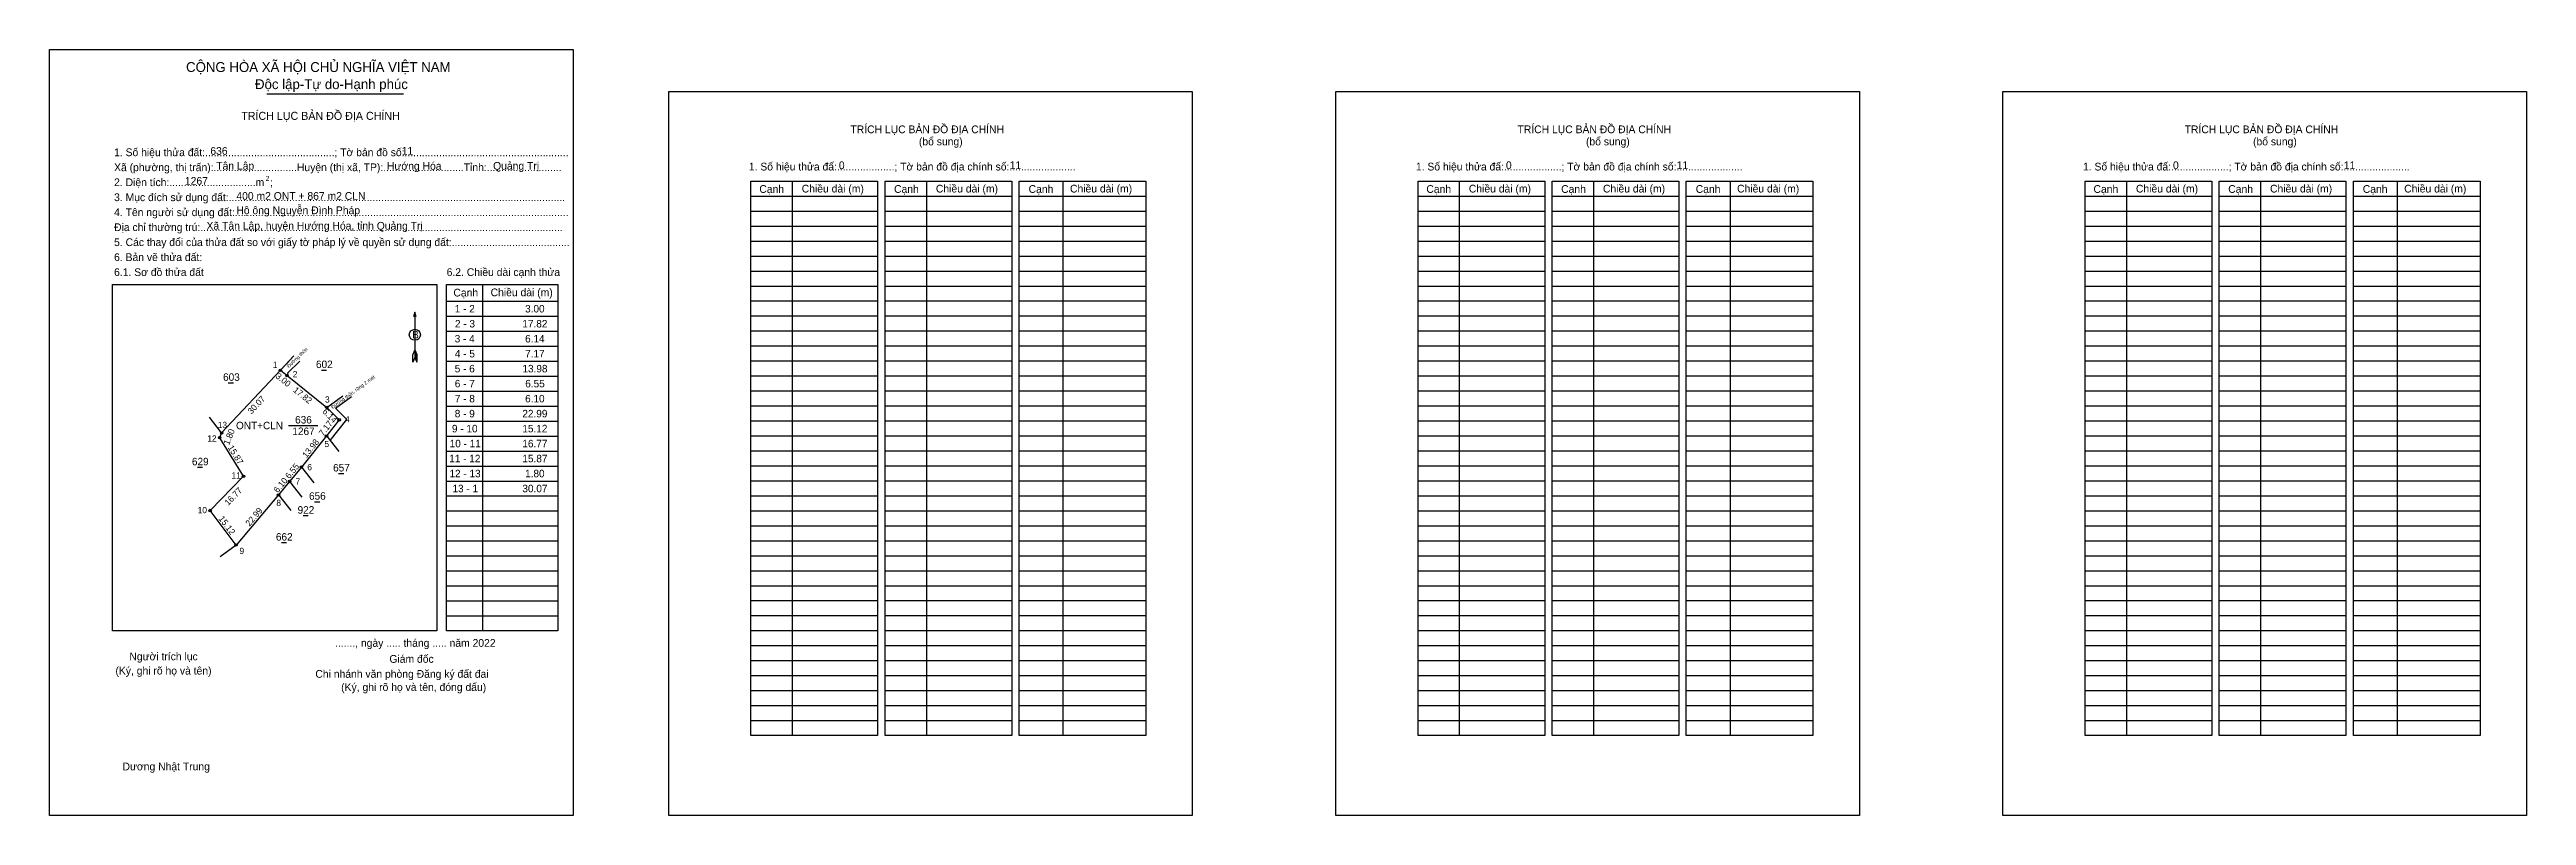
# Model space of a CAD drawing. Extents: x 547575 to 548442, y 1837107 to 1837375.
import ezdxf

# ---------------------------------------------------------------- set-up
doc = ezdxf.new("R2010")
doc.units = 0
for name, color, linetype in [('Level 1', 7, 'Continuous'), ('Level 11', 7, 'Continuous'), ('Level 13', 7, 'Continuous'), ('Level 2', 7, 'Continuous'), ('Level 5', 7, 'Continuous'), ('Level 52', 7, 'Continuous'), ('Level 6', 7, 'Continuous')]:
    doc.layers.add(name, color=color, linetype=linetype)

msp = doc.modelspace()

# ---------------------------------------------------------------- linework, layer by layer
at = {"layer": 'Level 1'}
for p, q in [((547575.1, 1837374.71), (547575.1, 1837374.71)), ((547791.91, 1837360.08), (547791.91, 1837360.08)), ((547835.14, 1837328.63), (547835.14, 1837134.53)), ((547882.11, 1837328.63), (547882.11, 1837134.53)), ((547929.94, 1837328.63), (547929.94, 1837134.53)), ((548068.72, 1837328.63), (548068.72, 1837134.53)), ((548115.69, 1837328.63), (548115.69, 1837134.53)), ((548163.52, 1837328.63), (548163.52, 1837134.53)), ((548302.3, 1837328.63), (548302.3, 1837134.53)), ((548349.26, 1837328.63), (548349.26, 1837134.53)), ((548397.1, 1837328.63), (548397.1, 1837134.53)), ((547820.71, 1837323.39), (547865.04, 1837323.39)), ((547820.71, 1837318.14), (547865.04, 1837318.14)), ((547867.68, 1837323.39), (547912.01, 1837323.39)), ((547867.68, 1837318.14), (547912.01, 1837318.14)), ((547914.64, 1837323.39), (547958.97, 1837323.39)), ((547914.64, 1837318.14), (547958.97, 1837318.14)), ((548054.29, 1837323.39), (548098.62, 1837323.39)), ((548054.29, 1837318.14), (548098.62, 1837318.14)), ((548101.26, 1837323.39), (548145.59, 1837323.39)), ((548101.26, 1837318.14), (548145.59, 1837318.14)), ((548148.22, 1837323.39), (548192.55, 1837323.39)), ((548148.22, 1837318.14), (548192.55, 1837318.14)), ((548287.87, 1837323.39), (548332.2, 1837323.39)), ((548287.87, 1837318.14), (548332.2, 1837318.14)), ((548334.84, 1837323.39), (548379.17, 1837323.39)), ((548334.84, 1837318.14), (548379.17, 1837318.14)), ((548381.8, 1837323.39), (548426.13, 1837323.39)), ((548381.8, 1837318.14), (548426.13, 1837318.14)), ((547820.71, 1837312.9), (547865.04, 1837312.9)), ((547820.71, 1837307.65), (547865.04, 1837307.65)), ((547867.68, 1837312.9), (547912.01, 1837312.9)), ((547867.68, 1837307.65), (547912.01, 1837307.65)), ((547914.64, 1837312.9), (547958.97, 1837312.9)), ((547914.64, 1837307.65), (547958.97, 1837307.65)), ((548054.29, 1837312.9), (548098.62, 1837312.9)), ((548054.29, 1837307.65), (548098.62, 1837307.65)), ((548101.26, 1837312.9), (548145.59, 1837312.9)), ((548101.26, 1837307.65), (548145.59, 1837307.65)), ((548148.22, 1837312.9), (548192.55, 1837312.9)), ((548148.22, 1837307.65), (548192.55, 1837307.65)), ((548287.87, 1837312.9), (548332.2, 1837312.9)), ((548287.87, 1837307.65), (548332.2, 1837307.65)), ((548334.84, 1837312.9), (548379.17, 1837312.9)), ((548334.84, 1837307.65), (548379.17, 1837307.65)), ((548381.8, 1837312.9), (548426.13, 1837312.9)), ((548381.8, 1837307.65), (548426.13, 1837307.65)), ((547820.71, 1837302.4), (547865.04, 1837302.4)), ((547867.68, 1837302.4), (547912.01, 1837302.4)), ((547914.64, 1837302.4), (547958.97, 1837302.4)), ((548054.29, 1837302.4), (548098.62, 1837302.4)), ((548101.26, 1837302.4), (548145.59, 1837302.4)), ((548148.22, 1837302.4), (548192.55, 1837302.4)), ((548287.87, 1837302.4), (548332.2, 1837302.4)), ((548334.84, 1837302.4), (548379.17, 1837302.4)), ((548381.8, 1837302.4), (548426.13, 1837302.4)), ((547597.17, 1837292.44), (547597.17, 1837292.44)), ((547726.74, 1837292.44), (547726.74, 1837171.17)), ((547820.71, 1837297.16), (547865.04, 1837297.16)), ((547820.71, 1837291.91), (547865.04, 1837291.91)), ((547867.68, 1837297.16), (547912.01, 1837297.16)), ((547867.68, 1837291.91), (547912.01, 1837291.91)), ((547914.64, 1837297.16), (547958.97, 1837297.16)), ((547914.64, 1837291.91), (547958.97, 1837291.91)), ((548054.29, 1837297.16), (548098.62, 1837297.16)), ((548054.29, 1837291.91), (548098.62, 1837291.91)), ((548101.26, 1837297.16), (548145.59, 1837297.16)), ((548101.26, 1837291.91), (548145.59, 1837291.91)), ((548148.22, 1837297.16), (548192.55, 1837297.16)), ((548148.22, 1837291.91), (548192.55, 1837291.91)), ((548287.87, 1837297.16), (548332.2, 1837297.16)), ((548287.87, 1837291.91), (548332.2, 1837291.91)), ((548334.84, 1837297.16), (548379.17, 1837297.16)), ((548334.84, 1837291.91), (548379.17, 1837291.91)), ((548381.8, 1837297.16), (548426.13, 1837297.16)), ((548381.8, 1837291.91), (548426.13, 1837291.91)), ((547703.01, 1837282.77), (547703.01, 1837266.91)), ((547714.15, 1837286.58), (547753.06, 1837286.58)), ((547820.71, 1837286.67), (547865.04, 1837286.67)), ((547867.68, 1837286.67), (547912.01, 1837286.67)), ((547914.64, 1837286.67), (547958.97, 1837286.67)), ((548054.29, 1837286.67), (548098.62, 1837286.67)), ((548101.26, 1837286.67), (548145.59, 1837286.67)), ((548148.22, 1837286.67), (548192.55, 1837286.67)), ((548287.87, 1837286.67), (548332.2, 1837286.67)), ((548334.84, 1837286.67), (548379.17, 1837286.67)), ((548381.8, 1837286.67), (548426.13, 1837286.67)), ((547714.15, 1837281.34), (547753.06, 1837281.34)), ((547714.15, 1837276.09), (547753.06, 1837276.09)), ((547820.71, 1837281.42), (547865.04, 1837281.42)), ((547820.71, 1837276.17), (547865.04, 1837276.17)), ((547867.68, 1837281.42), (547912.01, 1837281.42)), ((547867.68, 1837276.17), (547912.01, 1837276.17)), ((547914.64, 1837281.42), (547958.97, 1837281.42)), ((547914.64, 1837276.17), (547958.97, 1837276.17)), ((548054.29, 1837281.42), (548098.62, 1837281.42)), ((548054.29, 1837276.17), (548098.62, 1837276.17)), ((548101.26, 1837281.42), (548145.59, 1837281.42)), ((548101.26, 1837276.17), (548145.59, 1837276.17)), ((548148.22, 1837281.42), (548192.55, 1837281.42)), ((548148.22, 1837276.17), (548192.55, 1837276.17)), ((548287.87, 1837281.42), (548332.2, 1837281.42)), ((548287.87, 1837276.17), (548332.2, 1837276.17)), ((548334.84, 1837281.42), (548379.17, 1837281.42)), ((548334.84, 1837276.17), (548379.17, 1837276.17)), ((548381.8, 1837281.42), (548426.13, 1837281.42)), ((548381.8, 1837276.17), (548426.13, 1837276.17)), ((547702.31, 1837265.29), (547702.35, 1837267.91)), ((547703.01, 1837266.91), (547702.31, 1837265.29)), ((547703.01, 1837269.53), (547702.35, 1837267.91)), ((547703.01, 1837269.53), (547703.69, 1837267.91)), ((547703.01, 1837269.3), (547703.69, 1837267.67)), ((547703.01, 1837269.07), (547703.69, 1837267.45)), ((547703.01, 1837268.85), (547703.69, 1837267.21)), ((547703.01, 1837268.61), (547703.69, 1837266.98)), ((547703.01, 1837268.38), (547703.69, 1837266.74)), ((547703.01, 1837268.16), (547703.69, 1837266.5)), ((547703.01, 1837267.93), (547703.7, 1837266.27)), ((547703.01, 1837267.7), (547703.7, 1837266.03)), ((547703.01, 1837267.47), (547703.7, 1837265.79)), ((547703.01, 1837267.25), (547703.71, 1837265.57)), ((547703.01, 1837266.91), (547703.71, 1837265.29)), ((547703.71, 1837265.29), (547703.69, 1837267.91)), ((547714.15, 1837270.85), (547753.06, 1837270.85)), ((547714.15, 1837265.6), (547753.06, 1837265.6)), ((547820.71, 1837270.93), (547865.04, 1837270.93)), ((547820.71, 1837265.68), (547865.04, 1837265.68)), ((547867.68, 1837270.93), (547912.01, 1837270.93)), ((547867.68, 1837265.68), (547912.01, 1837265.68)), ((547914.64, 1837270.93), (547958.97, 1837270.93)), ((547914.64, 1837265.68), (547958.97, 1837265.68)), ((548054.29, 1837270.93), (548098.62, 1837270.93)), ((548054.29, 1837265.68), (548098.62, 1837265.68)), ((548101.26, 1837270.93), (548145.59, 1837270.93)), ((548101.26, 1837265.68), (548145.59, 1837265.68)), ((548148.22, 1837270.93), (548192.55, 1837270.93)), ((548148.22, 1837265.68), (548192.55, 1837265.68)), ((548287.87, 1837270.93), (548332.2, 1837270.93)), ((548287.87, 1837265.68), (548332.2, 1837265.68)), ((548334.84, 1837270.93), (548379.17, 1837270.93)), ((548334.84, 1837265.68), (548379.17, 1837265.68)), ((548381.8, 1837270.93), (548426.13, 1837270.93)), ((548381.8, 1837265.68), (548426.13, 1837265.68)), ((547714.15, 1837260.36), (547753.06, 1837260.36)), ((547820.71, 1837260.44), (547865.04, 1837260.44)), ((547867.68, 1837260.44), (547912.01, 1837260.44)), ((547914.64, 1837260.44), (547958.97, 1837260.44)), ((548054.29, 1837260.44), (548098.62, 1837260.44)), ((548101.26, 1837260.44), (548145.59, 1837260.44)), ((548148.22, 1837260.44), (548192.55, 1837260.44)), ((548287.87, 1837260.44), (548332.2, 1837260.44)), ((548334.84, 1837260.44), (548379.17, 1837260.44)), ((548381.8, 1837260.44), (548426.13, 1837260.44)), ((547714.15, 1837255.11), (547753.06, 1837255.11)), ((547714.15, 1837249.86), (547753.06, 1837249.86)), ((547820.71, 1837255.19), (547865.04, 1837255.19)), ((547820.71, 1837249.94), (547865.04, 1837249.94)), ((547867.68, 1837255.19), (547912.01, 1837255.19)), ((547867.68, 1837249.94), (547912.01, 1837249.94)), ((547914.64, 1837255.19), (547958.97, 1837255.19)), ((547914.64, 1837249.94), (547958.97, 1837249.94)), ((548054.29, 1837255.19), (548098.62, 1837255.19)), ((548054.29, 1837249.94), (548098.62, 1837249.94)), ((548101.26, 1837255.19), (548145.59, 1837255.19)), ((548101.26, 1837249.94), (548145.59, 1837249.94)), ((548148.22, 1837255.19), (548192.55, 1837255.19)), ((548148.22, 1837249.94), (548192.55, 1837249.94)), ((548287.87, 1837255.19), (548332.2, 1837255.19)), ((548287.87, 1837249.94), (548332.2, 1837249.94)), ((548334.84, 1837255.19), (548379.17, 1837255.19)), ((548334.84, 1837249.94), (548379.17, 1837249.94)), ((548381.8, 1837255.19), (548426.13, 1837255.19)), ((548381.8, 1837249.94), (548426.13, 1837249.94)), ((547714.15, 1837244.62), (547753.06, 1837244.62)), ((547714.15, 1837239.37), (547753.06, 1837239.37)), ((547820.71, 1837244.7), (547865.04, 1837244.7)), ((547820.71, 1837239.45), (547865.04, 1837239.45)), ((547867.68, 1837244.7), (547912.01, 1837244.7)), ((547867.68, 1837239.45), (547912.01, 1837239.45)), ((547914.64, 1837244.7), (547958.97, 1837244.7)), ((547914.64, 1837239.45), (547958.97, 1837239.45)), ((548054.29, 1837244.7), (548098.62, 1837244.7)), ((548054.29, 1837239.45), (548098.62, 1837239.45)), ((548101.26, 1837244.7), (548145.59, 1837244.7)), ((548101.26, 1837239.45), (548145.59, 1837239.45)), ((548148.22, 1837244.7), (548192.55, 1837244.7)), ((548148.22, 1837239.45), (548192.55, 1837239.45)), ((548287.87, 1837244.7), (548332.2, 1837244.7)), ((548287.87, 1837239.45), (548332.2, 1837239.45)), ((548334.84, 1837244.7), (548379.17, 1837244.7)), ((548334.84, 1837239.45), (548379.17, 1837239.45)), ((548381.8, 1837244.7), (548426.13, 1837244.7)), ((548381.8, 1837239.45), (548426.13, 1837239.45)), ((547714.15, 1837234.13), (547753.06, 1837234.13)), ((547820.71, 1837234.21), (547865.04, 1837234.21)), ((547867.68, 1837234.21), (547912.01, 1837234.21)), ((547914.64, 1837234.21), (547958.97, 1837234.21)), ((548054.29, 1837234.21), (548098.62, 1837234.21)), ((548101.26, 1837234.21), (548145.59, 1837234.21)), ((548148.22, 1837234.21), (548192.55, 1837234.21)), ((548287.87, 1837234.21), (548332.2, 1837234.21)), ((548334.84, 1837234.21), (548379.17, 1837234.21)), ((548381.8, 1837234.21), (548426.13, 1837234.21)), ((547714.15, 1837228.88), (547753.06, 1837228.88)), ((547714.15, 1837223.63), (547753.06, 1837223.63)), ((547820.71, 1837228.96), (547865.04, 1837228.96)), ((547820.71, 1837223.71), (547865.04, 1837223.71)), ((547867.68, 1837228.96), (547912.01, 1837228.96)), ((547867.68, 1837223.71), (547912.01, 1837223.71)), ((547914.64, 1837228.96), (547958.97, 1837228.96)), ((547914.64, 1837223.71), (547958.97, 1837223.71)), ((548054.29, 1837228.96), (548098.62, 1837228.96)), ((548054.29, 1837223.71), (548098.62, 1837223.71)), ((548101.26, 1837228.96), (548145.59, 1837228.96)), ((548101.26, 1837223.71), (548145.59, 1837223.71)), ((548148.22, 1837228.96), (548192.55, 1837228.96)), ((548148.22, 1837223.71), (548192.55, 1837223.71)), ((548287.87, 1837228.96), (548332.2, 1837228.96)), ((548287.87, 1837223.71), (548332.2, 1837223.71)), ((548334.84, 1837228.96), (548379.17, 1837228.96)), ((548334.84, 1837223.71), (548379.17, 1837223.71)), ((548381.8, 1837228.96), (548426.13, 1837228.96)), ((548381.8, 1837223.71), (548426.13, 1837223.71)), ((547714.15, 1837218.39), (547753.06, 1837218.39)), ((547714.15, 1837213.14), (547753.06, 1837213.14)), ((547820.71, 1837218.47), (547865.04, 1837218.47)), ((547820.71, 1837213.22), (547865.04, 1837213.22)), ((547867.68, 1837218.47), (547912.01, 1837218.47)), ((547867.68, 1837213.22), (547912.01, 1837213.22)), ((547914.64, 1837218.47), (547958.97, 1837218.47)), ((547914.64, 1837213.22), (547958.97, 1837213.22)), ((548054.29, 1837218.47), (548098.62, 1837218.47)), ((548054.29, 1837213.22), (548098.62, 1837213.22)), ((548101.26, 1837218.47), (548145.59, 1837218.47)), ((548101.26, 1837213.22), (548145.59, 1837213.22)), ((548148.22, 1837218.47), (548192.55, 1837218.47)), ((548148.22, 1837213.22), (548192.55, 1837213.22)), ((548287.87, 1837218.47), (548332.2, 1837218.47)), ((548287.87, 1837213.22), (548332.2, 1837213.22)), ((548334.84, 1837218.47), (548379.17, 1837218.47)), ((548334.84, 1837213.22), (548379.17, 1837213.22)), ((548381.8, 1837218.47), (548426.13, 1837218.47)), ((548381.8, 1837213.22), (548426.13, 1837213.22)), ((547714.15, 1837207.9), (547753.06, 1837207.9)), ((547820.71, 1837207.98), (547865.04, 1837207.98)), ((547867.68, 1837207.98), (547912.01, 1837207.98)), ((547914.64, 1837207.98), (547958.97, 1837207.98)), ((548054.29, 1837207.98), (548098.62, 1837207.98)), ((548101.26, 1837207.98), (548145.59, 1837207.98)), ((548148.22, 1837207.98), (548192.55, 1837207.98)), ((548287.87, 1837207.98), (548332.2, 1837207.98)), ((548334.84, 1837207.98), (548379.17, 1837207.98)), ((548381.8, 1837207.98), (548426.13, 1837207.98)), ((547714.15, 1837202.65), (547753.06, 1837202.65)), ((547714.15, 1837197.4), (547753.06, 1837197.4)), ((547820.71, 1837202.73), (547865.04, 1837202.73)), ((547820.71, 1837197.48), (547865.04, 1837197.48)), ((547867.68, 1837202.73), (547912.01, 1837202.73)), ((547867.68, 1837197.48), (547912.01, 1837197.48)), ((547914.64, 1837202.73), (547958.97, 1837202.73)), ((547914.64, 1837197.48), (547958.97, 1837197.48)), ((548054.29, 1837202.73), (548098.62, 1837202.73)), ((548054.29, 1837197.48), (548098.62, 1837197.48)), ((548101.26, 1837202.73), (548145.59, 1837202.73)), ((548101.26, 1837197.48), (548145.59, 1837197.48)), ((548148.22, 1837202.73), (548192.55, 1837202.73)), ((548148.22, 1837197.48), (548192.55, 1837197.48)), ((548287.87, 1837202.73), (548332.2, 1837202.73)), ((548287.87, 1837197.48), (548332.2, 1837197.48)), ((548334.84, 1837202.73), (548379.17, 1837202.73)), ((548334.84, 1837197.48), (548379.17, 1837197.48)), ((548381.8, 1837202.73), (548426.13, 1837202.73)), ((548381.8, 1837197.48), (548426.13, 1837197.48)), ((547714.15, 1837192.16), (547753.06, 1837192.16)), ((547714.15, 1837186.91), (547753.06, 1837186.91)), ((547820.71, 1837192.24), (547865.04, 1837192.24)), ((547820.71, 1837186.99), (547865.04, 1837186.99)), ((547867.68, 1837192.24), (547912.01, 1837192.24)), ((547867.68, 1837186.99), (547912.01, 1837186.99)), ((547914.64, 1837192.24), (547958.97, 1837192.24)), ((547914.64, 1837186.99), (547958.97, 1837186.99)), ((548054.29, 1837192.24), (548098.62, 1837192.24)), ((548054.29, 1837186.99), (548098.62, 1837186.99)), ((548101.26, 1837192.24), (548145.59, 1837192.24)), ((548101.26, 1837186.99), (548145.59, 1837186.99)), ((548148.22, 1837192.24), (548192.55, 1837192.24)), ((548148.22, 1837186.99), (548192.55, 1837186.99)), ((548287.87, 1837192.24), (548332.2, 1837192.24)), ((548287.87, 1837186.99), (548332.2, 1837186.99)), ((548334.84, 1837192.24), (548379.17, 1837192.24)), ((548334.84, 1837186.99), (548379.17, 1837186.99)), ((548381.8, 1837192.24), (548426.13, 1837192.24)), ((548381.8, 1837186.99), (548426.13, 1837186.99)), ((547714.15, 1837181.67), (547753.06, 1837181.67)), ((547820.71, 1837181.75), (547865.04, 1837181.75)), ((547867.68, 1837181.75), (547912.01, 1837181.75)), ((547914.64, 1837181.75), (547958.97, 1837181.75)), ((548054.29, 1837181.75), (548098.62, 1837181.75)), ((548101.26, 1837181.75), (548145.59, 1837181.75)), ((548148.22, 1837181.75), (548192.55, 1837181.75)), ((548287.87, 1837181.75), (548332.2, 1837181.75)), ((548334.84, 1837181.75), (548379.17, 1837181.75)), ((548381.8, 1837181.75), (548426.13, 1837181.75)), ((547710.66, 1837171.17), (547710.66, 1837171.17)), ((547714.15, 1837176.42), (547753.06, 1837176.42)), ((547820.71, 1837176.5), (547865.04, 1837176.5)), ((547820.71, 1837171.26), (547865.04, 1837171.26)), ((547867.68, 1837176.5), (547912.01, 1837176.5)), ((547867.68, 1837171.26), (547912.01, 1837171.26)), ((547914.64, 1837176.5), (547958.97, 1837176.5)), ((547914.64, 1837171.26), (547958.97, 1837171.26)), ((548054.29, 1837176.5), (548098.62, 1837176.5)), ((548054.29, 1837171.26), (548098.62, 1837171.26)), ((548101.26, 1837176.5), (548145.59, 1837176.5)), ((548101.26, 1837171.26), (548145.59, 1837171.26)), ((548148.22, 1837176.5), (548192.55, 1837176.5)), ((548148.22, 1837171.26), (548192.55, 1837171.26)), ((548287.87, 1837176.5), (548332.2, 1837176.5)), ((548287.87, 1837171.26), (548332.2, 1837171.26)), ((548334.84, 1837176.5), (548379.17, 1837176.5)), ((548334.84, 1837171.26), (548379.17, 1837171.26)), ((548381.8, 1837176.5), (548426.13, 1837176.5)), ((548381.8, 1837171.26), (548426.13, 1837171.26)), ((547820.71, 1837166.01), (547865.04, 1837166.01)), ((547820.71, 1837160.76), (547865.04, 1837160.76)), ((547867.68, 1837166.01), (547912.01, 1837166.01)), ((547867.68, 1837160.76), (547912.01, 1837160.76)), ((547914.64, 1837166.01), (547958.97, 1837166.01)), ((547914.64, 1837160.76), (547958.97, 1837160.76)), ((548054.29, 1837166.01), (548098.62, 1837166.01)), ((548054.29, 1837160.76), (548098.62, 1837160.76)), ((548101.26, 1837166.01), (548145.59, 1837166.01)), ((548101.26, 1837160.76), (548145.59, 1837160.76)), ((548148.22, 1837166.01), (548192.55, 1837166.01)), ((548148.22, 1837160.76), (548192.55, 1837160.76)), ((548287.87, 1837166.01), (548332.2, 1837166.01)), ((548287.87, 1837160.76), (548332.2, 1837160.76)), ((548334.84, 1837166.01), (548379.17, 1837166.01)), ((548334.84, 1837160.76), (548379.17, 1837160.76)), ((548381.8, 1837166.01), (548426.13, 1837166.01)), ((548381.8, 1837160.76), (548426.13, 1837160.76)), ((547820.71, 1837155.52), (547865.04, 1837155.52)), ((547867.68, 1837155.52), (547912.01, 1837155.52)), ((547914.64, 1837155.52), (547958.97, 1837155.52)), ((548054.29, 1837155.52), (548098.62, 1837155.52)), ((548101.26, 1837155.52), (548145.59, 1837155.52)), ((548148.22, 1837155.52), (548192.55, 1837155.52)), ((548287.87, 1837155.52), (548332.2, 1837155.52)), ((548334.84, 1837155.52), (548379.17, 1837155.52)), ((548381.8, 1837155.52), (548426.13, 1837155.52)), ((547820.71, 1837150.27), (547865.04, 1837150.27)), ((547820.71, 1837145.03), (547865.04, 1837145.03)), ((547867.68, 1837150.27), (547912.01, 1837150.27)), ((547867.68, 1837145.03), (547912.01, 1837145.03)), ((547914.64, 1837150.27), (547958.97, 1837150.27)), ((547914.64, 1837145.03), (547958.97, 1837145.03)), ((548054.29, 1837150.27), (548098.62, 1837150.27)), ((548054.29, 1837145.03), (548098.62, 1837145.03)), ((548101.26, 1837150.27), (548145.59, 1837150.27)), ((548101.26, 1837145.03), (548145.59, 1837145.03)), ((548148.22, 1837150.27), (548192.55, 1837150.27)), ((548148.22, 1837145.03), (548192.55, 1837145.03)), ((548287.87, 1837150.27), (548332.2, 1837150.27)), ((548287.87, 1837145.03), (548332.2, 1837145.03)), ((548334.84, 1837150.27), (548379.17, 1837150.27)), ((548334.84, 1837145.03), (548379.17, 1837145.03)), ((548381.8, 1837150.27), (548426.13, 1837150.27)), ((548381.8, 1837145.03), (548426.13, 1837145.03)), ((547820.71, 1837139.78), (547865.04, 1837139.78)), ((547867.68, 1837139.78), (547912.01, 1837139.78)), ((547914.64, 1837139.78), (547958.97, 1837139.78)), ((548054.29, 1837139.78), (548098.62, 1837139.78)), ((548101.26, 1837139.78), (548145.59, 1837139.78)), ((548148.22, 1837139.78), (548192.55, 1837139.78)), ((548287.87, 1837139.78), (548332.2, 1837139.78)), ((548334.84, 1837139.78), (548379.17, 1837139.78)), ((548381.8, 1837139.78), (548426.13, 1837139.78)), ((547758.42, 1837106.53), (547758.42, 1837106.53)), ((547975.23, 1837106.53), (547975.23, 1837106.53))]:
    msp.add_line(p, q, dxfattribs=at)
for points in [[(547820.71, 1837328.63), (547865.04, 1837328.63), (547865.04, 1837134.53), (547820.71, 1837134.53)], [(547867.68, 1837328.63), (547912.01, 1837328.63), (547912.01, 1837134.53), (547867.68, 1837134.53)], [(547914.64, 1837328.63), (547958.97, 1837328.63), (547958.97, 1837134.53), (547914.64, 1837134.53)], [(548054.29, 1837328.63), (548098.62, 1837328.63), (548098.62, 1837134.53), (548054.29, 1837134.53)], [(548101.26, 1837328.63), (548145.59, 1837328.63), (548145.59, 1837134.53), (548101.26, 1837134.53)], [(548148.22, 1837328.63), (548192.55, 1837328.63), (548192.55, 1837134.53), (548148.22, 1837134.53)], [(548287.87, 1837328.63), (548332.2, 1837328.63), (548332.2, 1837134.53), (548287.87, 1837134.53)], [(548334.84, 1837328.63), (548379.17, 1837328.63), (548379.17, 1837134.53), (548334.84, 1837134.53)], [(548381.8, 1837328.63), (548426.13, 1837328.63), (548426.13, 1837134.53), (548381.8, 1837134.53)], [(547597.17, 1837292.44), (547710.66, 1837292.44), (547710.66, 1837171.17), (547597.17, 1837171.17)], [(547714.15, 1837292.44), (547753.06, 1837292.44), (547753.06, 1837171.17), (547714.15, 1837171.17)]]:
    msp.add_lwpolyline(points, close=True, dxfattribs=at)
msp.add_lwpolyline([(547703.47, 1837281.09), (547703.01, 1837282.77), (547702.56, 1837281.09)], dxfattribs=at)
msp.add_circle((547703.01, 1837274.84), 1.94, dxfattribs=at)
at = {"layer": 'Level 11'}
for centre in [(547655.91, 1837262.41), (547658.25, 1837260.54), (547672.17, 1837249.4), (547634.68, 1837238.8), (547635.34, 1837240.47), (547672.09, 1837239.4), (547676.5, 1837245.05), (547643.02, 1837225.3), (547659.14, 1837223.47), (547663.3, 1837228.53), (547631.32, 1837213.29), (547631.32, 1837213.29), (547655.27, 1837218.76), (547640.42, 1837201.21)]:
    msp.add_circle(centre, 0.437, dxfattribs=at)
at = {"layer": 'Level 13'}
for p, q in [((547651.16, 1837359.21), (547699.02, 1837359.21)), ((547658.74, 1837243.07), (547669.08, 1837243.07))]:
    msp.add_line(p, q, dxfattribs=at)
at = {"layer": 'Level 2'}
for points in [[(547575.1, 1837374.72), (547758.41, 1837374.72), (547758.41, 1837106.53), (547575.1, 1837106.53)], [(547791.91, 1837360.08), (547975.23, 1837360.08), (547975.23, 1837106.53), (547791.91, 1837106.53)], [(548025.49, 1837360.08), (548208.81, 1837360.08), (548208.81, 1837106.53), (548025.49, 1837106.53)], [(548259.07, 1837360.08), (548442.39, 1837360.08), (548442.39, 1837106.53), (548259.07, 1837106.53)]]:
    msp.add_lwpolyline(points, close=True, dxfattribs=at)
at = {"layer": 'Level 5'}
for p, q in [((547655.91, 1837262.41), (547660.69, 1837267.51)), ((547658.37, 1837261.43), (547662.76, 1837265.64)), ((547637.7, 1837258.02), (547639.51, 1837258.02)), ((547658.25, 1837260.54), (547658.63, 1837261.21)), ((547658.63, 1837261.21), (547658.37, 1837261.43)), ((547670.32, 1837262.48), (547672.12, 1837262.48)), ((547672.17, 1837249.4), (547677.84, 1837253.5)), ((547675.23, 1837249.16), (547680.83, 1837253.26)), ((547679.16, 1837245.21), (547675.23, 1837249.16)), ((547635.34, 1837240.47), (547631.11, 1837246.04)), ((547672.09, 1837239.4), (547676.43, 1837233.92)), ((547673.38, 1837237.77), (547679.16, 1837245.21)), ((547626.87, 1837228.44), (547628.68, 1837228.44)), ((547659.14, 1837223.47), (547663.48, 1837217.98)), ((547663.3, 1837228.53), (547667.61, 1837223.02)), ((547676.31, 1837226.27), (547678.12, 1837226.27)), ((547655.27, 1837218.76), (547659.6, 1837213.27)), ((547667.88, 1837216.38), (547669.69, 1837216.38)), ((547663.88, 1837211.51), (547665.69, 1837211.51)), ((547640.42, 1837201.21), (547634.81, 1837197.04)), ((547656.28, 1837202.08), (547658.09, 1837202.08))]:
    msp.add_line(p, q, dxfattribs=at)
msp.add_lwpolyline([(547659.9, 1837266.67), (547655.91, 1837262.41), (547658.25, 1837260.54)], dxfattribs=at)
msp.add_lwpolyline([(547631.32, 1837213.29), (547643.02, 1837225.3), (547634.68, 1837238.8), (547635.34, 1837240.47), (547655.91, 1837262.41), (547658.25, 1837260.54), (547672.17, 1837249.4), (547676.5, 1837245.05), (547672.09, 1837239.4), (547663.3, 1837228.53), (547659.14, 1837223.47), (547655.27, 1837218.76), (547640.42, 1837201.21)], close=True, dxfattribs=at)

# ---------------------------------------------------------------- texts
at = {"layer": 'Level 1'}
for s, height, p in [('TRÍCH LỤC BẢN ĐỒ ĐỊA CHÍNH', 2.798, (547642.23, 1837350.1)), ('TRÍCH LỤC BẢN ĐỒ ĐỊA CHÍNH', 2.7104, (547855.54, 1837345.42)), ('(bổ sung)', 2.71, (547879.51, 1837341.16)), ('TRÍCH LỤC BẢN ĐỒ ĐỊA CHÍNH', 2.7104, (548089.11, 1837345.42)), ('(bổ sung)', 2.71, (548113.09, 1837341.16)), ('TRÍCH LỤC BẢN ĐỒ ĐỊA CHÍNH', 2.7104, (548322.7, 1837345.42)), ('(bổ sung)', 2.71, (548346.66, 1837341.16)), ('Xã (phường, thị trấn):.............................Huyện (thị xã, TP):............................Tỉnh:..........................', 2.71039, (547597.7, 1837332.13)), ('1. Số hiệu thửa đất:.............................................; Tờ bản đồ số:.........................................................', 2.71039, (547597.7, 1837337.38)), ('1. Số hiệu thửa đấ:....................; Tờ bản đồ địa chính số:.......................', 2.7104, (547819.96, 1837332.37)), ('1. Số hiệu thửa đấ:....................; Tờ bản đồ địa chính số:.......................', 2.7104, (548053.53, 1837332.37)), ('1. Số hiệu thửa đấ:....................; Tờ bản đồ địa chính số:.......................', 2.7104, (548287.11, 1837332.37)), ('2. Diện tích:..............................m  ;', 2.7104, (547597.7, 1837326.89)), ('2', 1.75, (547650.77, 1837328.72)), ('Cạnh', 2.71, (547823.63, 1837324.53)), ('Chiều dài (m)', 2.7104, (547838.48, 1837324.66)), ('Cạnh', 2.71, (547870.81, 1837324.53)), ('Chiều dài (m)', 2.7104, (547885.45, 1837324.66)), ('Cạnh', 2.71, (547917.92, 1837324.53)), ('Chiều dài (m)', 2.7104, (547932.42, 1837324.66)), ('Cạnh', 2.71, (548057.2, 1837324.53)), ('Chiều dài (m)', 2.7104, (548072.07, 1837324.66)), ('Cạnh', 2.71, (548104.39, 1837324.53)), ('Chiều dài (m)', 2.7104, (548119.03, 1837324.66)), ('Cạnh', 2.71, (548151.51, 1837324.53)), ('Chiều dài (m)', 2.7104, (548165.99, 1837324.66)), ('Cạnh', 2.71, (548290.79, 1837324.53)), ('Chiều dài (m)', 2.7104, (548305.65, 1837324.66)), ('Cạnh', 2.71, (548337.97, 1837324.53)), ('Chiều dài (m)', 2.7104, (548352.61, 1837324.66)), ('Cạnh', 2.71, (548385.08, 1837324.53)), ('Chiều dài (m)', 2.7104, (548399.58, 1837324.66)), ('4. Tên người sử dụng đất:....................................................................................................................', 2.71039, (547597.7, 1837316.39)), ('3. Mục đích sử dụng đất:.....................................................................................................................', 2.71039, (547597.7, 1837321.64)), ('Địa chỉ thường trú:..............................................................................................................................', 2.71039, (547597.7, 1837311.15)), ('5. Các thay đổi của thửa đất so với giấy tờ pháp lý về quyền sử dụng đất:.........................................', 2.71039, (547597.7, 1837305.9)), ('6. Bản vẽ thửa đất:', 2.7104, (547597.7, 1837300.66)), ('6.1. Sơ đồ thửa đất', 2.7104, (547597.7, 1837295.41)), ('6.2. Chiều dài cạnh thửa', 2.7104, (547714.15, 1837295.42)), ('Cạnh', 2.71, (547716.51, 1837288.25)), ('Chiều dài (m)', 2.7104, (547729.54, 1837288.34)), ('B', 2.62, (547702.04, 1837273.56)), ('Người trích lục', 2.7104, (547603.05, 1837160.86)), ('......., ngày ..... tháng ..... năm 2022', 2.7104, (547675.07, 1837165.58)), ('Giám đốc', 2.71, (547694.1, 1837159.99)), ('(Ký, ghi rõ họ và tên)', 2.7104, (547598.18, 1837155.88)), ('Chi nhánh văn phòng Đăng ký đất đai', 2.7104, (547668.18, 1837154.74)), ('(Ký, ghi rõ họ và tên, đóng dấu)', 2.7104, (547677.21, 1837150.11)), ('Dương Nhật Trung', 2.7104, (547600.66, 1837122.32))]:
    msp.add_text(s, height=height, dxfattribs=at).set_placement(p)
at = {"layer": 'Level 13'}
for s, height, p in [('CỘNG HÒA XÃ HỘI CHỦ NGHĨA VIỆT NAM', 3.4623, (547622.9, 1837366.85)), ('Độc lập-Tự do-Hạnh phúc', 3.4623, (547647.04, 1837360.86)), ('ONT+CLN', 2.623, (547640.38, 1837241.76)), ('1267', 2.623, (547660.12, 1837239.75)), ('636', 2.623, (547661.08, 1837243.77))]:
    msp.add_text(s, height=height, dxfattribs=at).set_placement(p)
at = {"layer": 'Level 5'}
for s, height, p in [('1', 2.19, (547653.26, 1837263.23)), ('602', 2.623, (547668.39, 1837263.18)), ('603', 2.623, (547635.86, 1837258.72)), ('2', 2.19, (547660.26, 1837259.97)), ('3', 2.19, (547671.56, 1837251.1)), ('12', 2.186, (547630.35, 1837237.46)), ('13', 2.186, (547634.01, 1837242.17)), ('4', 2.19, (547678.54, 1837244.13)), ('629', 2.623, (547624.95, 1837229.14)), ('6', 2.19, (547665.35, 1837227.41)), ('5', 2.19, (547671.37, 1837235.51)), ('657', 2.623, (547674.39, 1837226.97)), ('11', 2.186, (547638.82, 1837224.51)), ('7', 2.19, (547661.21, 1837222.35)), ('10', 2.186, (547626.97, 1837212.37)), ('8', 2.19, (547654.51, 1837214.87)), ('922', 2.623, (547661.96, 1837212.21)), ('656', 2.623, (547665.95, 1837217.08)), ('662', 2.623, (547654.36, 1837202.78)), ('9', 2.19, (547641.6, 1837198.07))]:
    msp.add_text(s, height=height, dxfattribs=at).set_placement(p)
for s, height, rotation, p in [('Đường thôn', 1.25, 43.80562, (547658.88, 1837263.16)), ('3.00', 2.186, 321.33929, (547654.03, 1837259.97)), ('17.82', 2.186, 321.33532, (547660.21, 1837255.1)), ('Đường thôn, rộng 2 mét', 1.25, 36.20946, (547674.25, 1837248.83)), ('30.07', 2.186, 46.84587, (547645.8, 1837246.88)), ('6.14', 2.186, 314.86798, (547670.46, 1837247.77)), ('1.80', 2.186, 68.43559, (547637.94, 1837236.06)), ('13.98', 2.186, 51.03822, (547665.06, 1837231.54)), ('7.17', 2.186, 52.02882, (547670.89, 1837239.21)), ('15.87', 2.186, 301.70685, (547637.42, 1837235.35)), ('6.55', 2.186, 50.58309, (547659.09, 1837224.23)), ('16.77', 2.186, 45.76293, (547637.67, 1837214.87)), ('6.10', 2.186, 50.58308, (547655.04, 1837219.31)), ('22.99', 2.186, 49.76719, (547645.14, 1837207.6)), ('15.12', 2.186, 306.97627, (547634.15, 1837210.41))]:
    msp.add_text(s, height=height, rotation=rotation, dxfattribs=at).set_placement(p)
at = {"layer": 'Level 52'}
for s, p in [('1 - 2', (547716.98, 1837282.65)), ('3.00', (547741.61, 1837282.65)), ('3 - 4', (547716.96, 1837272.16)), ('2 - 3', (547717.06, 1837277.4)), ('17.82', (547740.65, 1837277.4)), ('6.14', (547741.61, 1837272.16)), ('4 - 5', (547717.02, 1837266.91)), ('5 - 6', (547716.97, 1837261.67)), ('13.98', (547740.68, 1837261.67)), ('7.17', (547741.62, 1837266.91)), ('6 - 7', (547716.98, 1837256.42)), ('6.55', (547741.67, 1837256.42)), ('8 - 9', (547716.98, 1837245.93)), ('7 - 8', (547717.01, 1837251.17)), ('22.99', (547740.65, 1837245.93)), ('6.10', (547741.61, 1837251.17)), ('10 - 11', (547715.2, 1837235.44)), ('9 - 10', (547716, 1837240.68)), ('15.12', (547740.65, 1837240.68)), ('16.77', (547740.66, 1837235.44)), ('11 - 12', (547715.04, 1837230.19)), ('15.87', (547740.66, 1837230.19)), ('12 - 13', (547715.12, 1837224.95)), ('13 - 1', (547716.17, 1837219.7)), ('30.07', (547740.66, 1837219.7)), ('1.80', (547741.61, 1837224.95))]:
    msp.add_text(s, height=2.623, dxfattribs=at).set_placement(p)
at = {"layer": 'Level 6'}
for s, height, p in [('636', 2.71, (547631.4, 1837337.86)), ('Tân Lập', 2.71, (547633.47, 1837332.65)), ('Hướng Hóa', 2.71, (547693.25, 1837332.61)), ('11', 2.71, (547698.41, 1837337.89)), ('Quảng Trị', 2.71, (547730.41, 1837332.63)), ('0', 2.71, (547851.47, 1837332.84)), ('11', 2.71, (547911.28, 1837332.86)), ('0', 2.71, (548085.05, 1837332.84)), ('11', 2.71, (548144.85, 1837332.86)), ('0', 2.71, (548318.62, 1837332.84)), ('11', 2.71, (548378.44, 1837332.86)), ('1267', 2.71, (547622.49, 1837327.37)), ('400 m2 ONT + 867 m2 CLN', 2.7104, (547640.51, 1837322.1)), ('Hộ ông Nguyễn Đình Pháp', 2.7104, (547640.51, 1837317.07)), ('Xã Tân Lập, huyện Hướng Hóa, tỉnh Quảng Trị', 2.7104, (547630.06, 1837311.65))]:
    msp.add_text(s, height=height, dxfattribs=at).set_placement(p)

doc.saveas('drawing.dxf')
